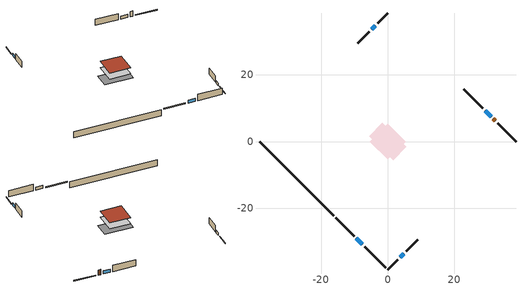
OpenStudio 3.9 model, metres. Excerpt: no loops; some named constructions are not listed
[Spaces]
conditioned space 1
 floor foundation (Slab1 construction): -5.57,1.59 -1.59,5.57 5.57,-1.59 1.59,-5.57 z-2.13
 floor adiabatic (AdiabaticFloorConstruction): -5.34,0 0,5.34 5.34,0 0,-5.34 z0.3
 wall outside (Wall1 construction): -6.96,-31.58 -0.66,-37.89 z0.3:2.74
 wall outside (Wall2 construction): -5.5,33.05 -9,29.55 z0.3:2.74
 wall outside (Wall3 construction): 28.6,9.94 22.83,15.71 z0.3:2.74
 wall outside (Wall4 construction): 5.5,-33.05 9,-29.55 z0.3:2.74
 wall outside (RimJoist1 construction): -15.6,-22.94 -10.09,-28.46 z0.3:0.61
 wall outside (RimJoist2 construction): 0,38.55 -3.06,35.49 z0.3:0.61
 wall outside (RimJoist3 construction): 38.55,0 33.03,5.52 z0.3:0.61
 wall outside (RimJoist4 construction): 0,-38.55 3.06,-35.49 z0.3:0.61
 wall outside (AdiabaticWallConstruction): -9.43,-29.12 -7.62,-30.93 / 31.07,7.48 29.26,9.29 z0.3:1.46; -3.72,34.83 -4.84,33.71 / 3.72,-34.83 4.84,-33.71 z0.3:1.34
 wall outside (AdiabaticWallConstruction 1): 32.37,6.17 31.73,6.82 z0.3:2.34
 wall foundation (FoundationWall1 construction): -38.55,0 -16.26,-22.29 z-2.13:0.3
 window (WindowConstruction): -9.43,-29.12 -7.62,-30.93 z0.3:1.46
 window (WindowConstruction 1): -3.72,34.83 -4.84,33.71 z0.3:1.34
 window (WindowConstruction 2): 31.07,7.48 29.26,9.29 z0.3:1.46
 window (WindowConstruction 3): 3.72,-34.83 4.84,-33.71 z0.3:1.34
 door (Door): 32.37,6.17 31.73,6.82 z0.3:2.34
 ceiling adiabatic (AdiabaticFloorConstruction): 0,-5.34 5.34,0 0,5.34 -5.34,0 z0.3
 roof outside (Roof1 construction): 0,5.34 -5.34,0 0,-5.34 5.34,0 z2.74
[Schedule:Ruleset]
Name | Default Day Schedule
hvac availability schedule | hvac availability schedule default day
cooling season schedule | cooling season schedule default day
natural vent schedule | natural vent schedule default day
[Schedule:Day]
hvac availability schedule default day; cooling season schedule day 1; natural vent schedule day: 24, 0, 1
hvac availability schedule day; cooling season schedule default day; cooling season schedule day; cooling season schedule day 2; natural vent schedule default day: 24, 0, 0
[Schedule:Rule] Apply Monday=Yes; Apply Wednesday=Yes; Apply Friday=Yes; Date Specification Type=DateRange
Name | Schedule Ruleset | Rule Order | Day Schedule | Apply Sunday | Apply Tuesday | Apply Thursday | Apply Saturday | Start Month | Start Day | End Month | End Day
hvac availability schedule allday rule | hvac availability schedule | 0 | hvac availability schedule day | Yes | Yes | Yes | Yes | 5 | 12 | 8 | 9
cooling season schedule allday rule | cooling season schedule | 2 | cooling season schedule day | Yes | Yes | Yes | Yes | 1 | 1 | 5 | 31
cooling season schedule allday rule 1 | cooling season schedule | 1 | cooling season schedule day 1 | Yes | Yes | Yes | Yes | 6 | 1 | 9 | 30
cooling season schedule allday rule 2 | cooling season schedule | 0 | cooling season schedule day 2 | Yes | Yes | Yes | Yes | 10 | 1 | 12 | 31
natural vent schedule rule | natural vent schedule | 0 | natural vent schedule day | No | No | No | No | 1 | 1 | 12 | 31
